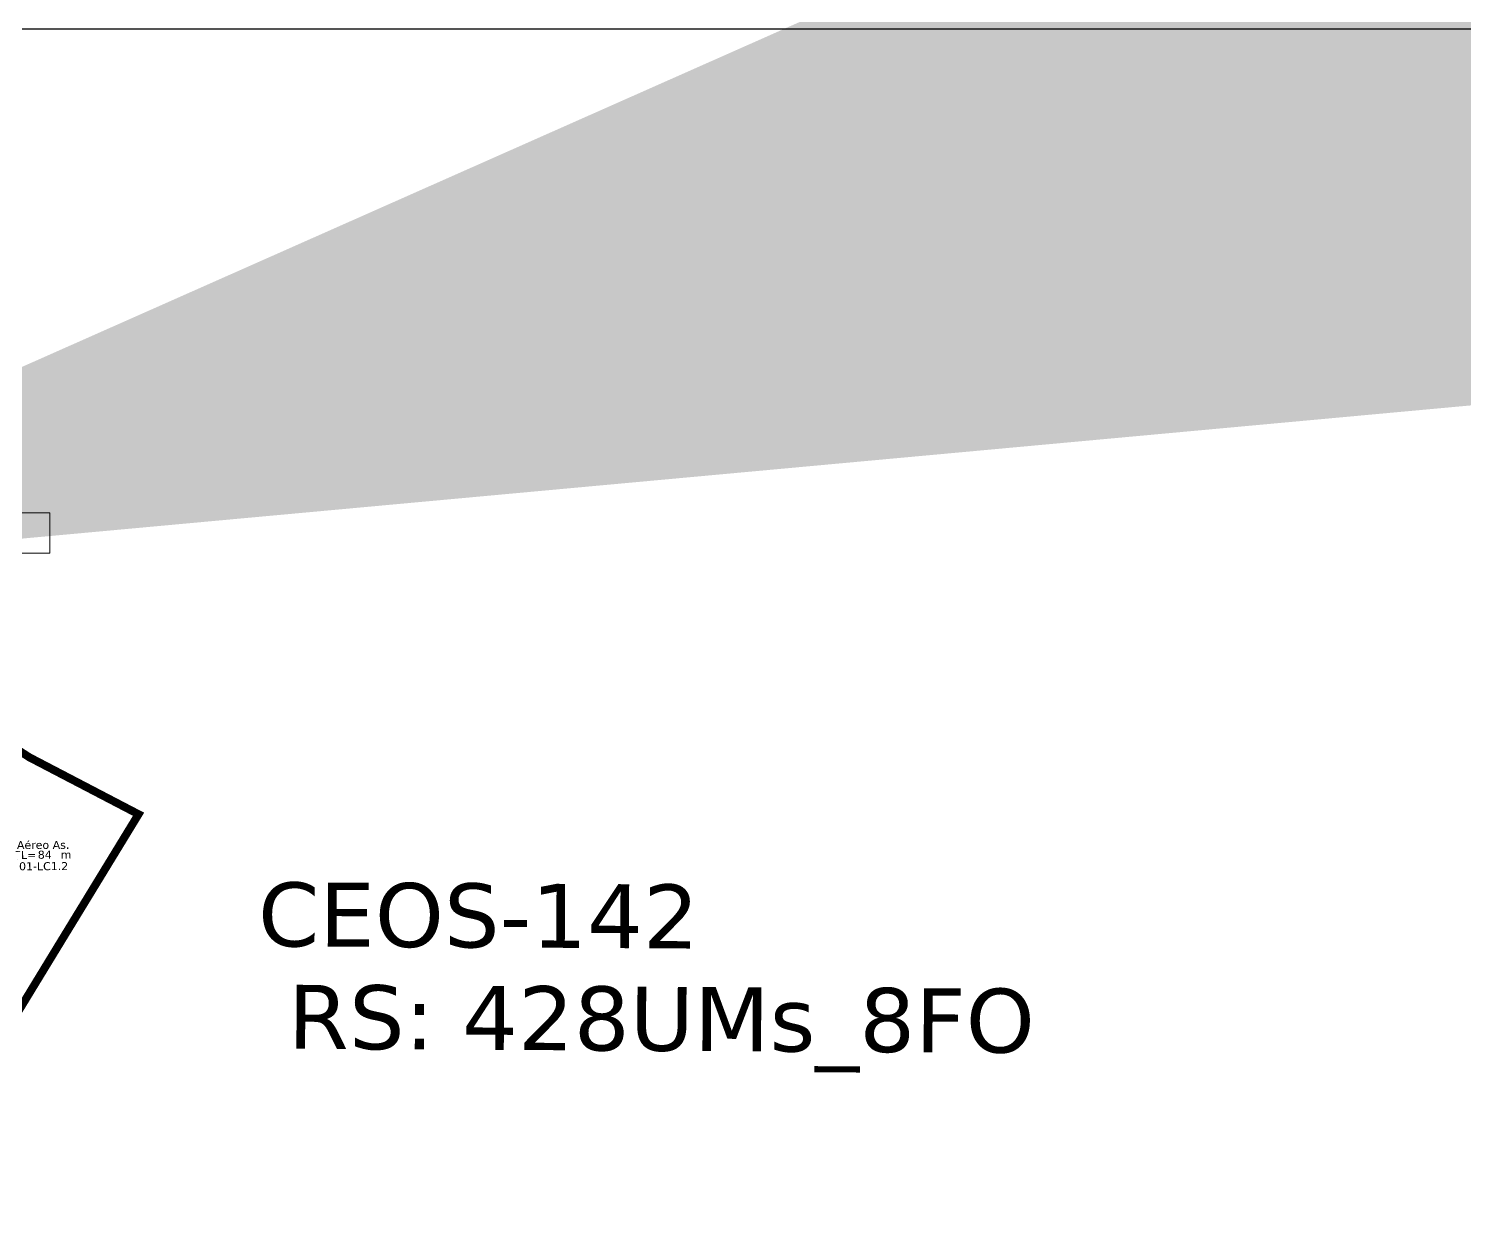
# Model space of a CAD drawing. Extents: x 12033 to 28038, y -9425 to 4777.
# Drawn here: x 13820 to 15614, y 3301 to 4777 of the extents above; entities that cross this region are included whole.
import ezdxf
from ezdxf.enums import TextEntityAlignment as Align

# ---------------------------------------------------------------- set-up
doc = ezdxf.new("R2010")
doc.units = ezdxf.units.DM
doc.header["$LTSCALE"] = 5
doc.header["$MEASUREMENT"] = 0
doc.layers.add('10.4-Postes', color=1, linetype='Continuous', lineweight=0)
for name, color, linetype in [('20.8-Legenda', 1, 'Continuous'), ('celulas gpon', 7, 'Continuous'), ('label_cabos', 7, 'Continuous')]:
    doc.layers.add(name, color=color, linetype=linetype)
doc.styles.add('ARIAL', font='arial.ttf')
doc.styles.add('ROMANS', font='romans.shx')
doc.styles.add('siredit', font='verdana.ttf')
doc.dimstyles.new('CL', dxfattribs={"dimtxt": 1, "dimasz": 2, "dimexe": 0.18, "dimexo": 0.0625, "dimgap": 0.09, "dimtad": 0, "dimdec": 0, "dimrnd": 1, "dimzin": 0, "dimdsep": 46, "dimtxsty": 'siredit', "dimblk": 'NONE', "dimcen": 0, "dimse1": 1, "dimse2": 1, "dimsd1": 1, "dimsd2": 1, "dimclrt": 7, "dimadec": 0, "dimazin": 0, "dimtfac": 1, "dimtdec": 0, "dimtofl": 0, "dimtmove": 0, "dimatfit": 3, "dimfxl": 0, "dimtolj": 1, "dimtzin": 0, "dimarcsym": 0})

# ---------------------------------------------------------------- blocks, each defined once
blk = doc.blocks.new('_None')
blk = doc.blocks.new('Inst CB AS CFOA-SM-ASU-120-S-12')
at = {"layer": 'label_cabos', "color": 0, "style": 'siredit'}
for tag, flags, p in [('ID_ATIVIDADE', 3, (1.313585161309568, 2.671720126308649)), ('FATOR', 1, (11.5601203190924, 2.551431588687208))]:
    blk.add_attdef(tag, text='', height=1, rotation=359.6900071930405, dxfattribs=dict(at, flags=flags)).set_placement(p, align=Align.MIDDLE_CENTER)
for tag, p in [('DESTINO_CABO', (3.131368715205234, 1.262430571443581)), ('TIPO_CABO', (1.262291071830923, -0.004590935048270239)), ('CABO', (4.68579783560552, -0.05191046300382141)), ('/', (7.714015827420027, -0.05191046300382141)), ('LANCE', (10.80897846494462, 0.001586114557718954)), ('TIPO_CABO', (13.10817767829267, 1.244845964638766)), ('UND', (15.96399395113023, 0.001586114557718954)), ('FID', (13.14769000608328, -1.414223166462778))]:
    blk.add_attdef(tag, text='', height=1, rotation=359.6900071930405, dxfattribs=at).set_placement(p, align=Align.MIDDLE_CENTER)
blk.add_attdef('QTDE', (12.42874375078654, -0.4746612619691017), '', height=1, rotation=359.6900071930405, dxfattribs=at)
blk = doc.blocks.new('*U85')
at = {"color": 1}
for p, q in [((-3.09167119148199e-06, 6.885519861385816e-06), (2.69167119148199e-06, 1.474480138614182e-06)), ((2.505519861385817e-06, 7.071671191481989e-06), (-2.905519861385817e-06, 1.288328808518009e-06))]:
    blk.add_line(p, q, dxfattribs=at)
at = {"color": 3}
blk.add_lwpolyline([(0.0001694038542829463, 4.832787864481545e-05), (0.0003225072467322695, 4.832787864481545e-05), (0.0003225072467322695, 2.311742004401358e-05), (0.0001694038542829463, 2.311742004401358e-05)], close=True, dxfattribs=at)
at = {"color": 1}
blk.add_circle((-2.000000000000003e-07, 4.179999999999999e-06), 3.96e-06, dxfattribs=at)
at = {"color": 0, "insert": (0.0001910124139143361, 3.963535318217656e-05), "char_height": 6.658498681913157e-06, "width": 0.0001153545411432889, "attachment_point": 1, "style": 'ARIAL'}
blk.add_mtext('{\\C3;IMPLANTAR POSTE 300/8}', dxfattribs=at)
at = {"layer": '10.4-Postes', "lineweight": 0, "style": 'ROMANS', "flags": 3}
for tag, p in [('ID_ATIVIDADE', (-6.758778321825222e-06, -8.632443550720358e-06)), ('QTDE', (-5.977560517020277e-06, -1.403697700010309e-05)), ('FATOR', (-1.889935387461316e-06, -1.133471027541173e-05))]:
    blk.add_attdef(tag, p, '', height=2.085555204e-06, dxfattribs=at)
at = {"layer": '10.4-Postes', "lineweight": 0, "style": 'ROMANS'}
blk.add_attdef('FID', text='', height=5.004247668273674e-06, dxfattribs=at).set_placement((1.898905780552536e-07, -6.077754187291127e-06), align=Align.CENTER)
at = {"color": 3}
blk.add_leader([(-2.000000000000006e-07, 4.179999999999999e-06), (0.0001694038542829463, 4.832787864481545e-05)], dimstyle='CL', override={"dimgap": 0.09, "dimtad": 0}, dxfattribs=at)

msp = doc.modelspace()

# ---------------------------------------------------------------- linework, layer by layer
at = {"layer": 'celulas gpon', "color": 116, "linetype": 'Continuous', "lineweight": 200, "const_width": 10.00000000000048}
msp.add_lwpolyline([(13772.35416013163, 3491.35216196062), (13854.66444934134, 3626.468441085834), (13957.35847817382, 3794.771313266773), (13820.9639186959, 3865.944616673458), (13607.01414045875, 4003.584637297261)], dxfattribs=at)
at = {"layer": 'Defpoints', "color": 3}
msp.add_lwpolyline([(12032.6706959563, 4777.046870337744), (18721.5050824871, 4777.046870337744), (18721.5050824871, -449.8217231687717), (12032.6706959563, -449.8217231687717)], close=True, dxfattribs=at)

# ---------------------------------------------------------------- block references
at = {"layer": '10.4-Postes', "color": 0, "lineweight": 0}
ref = msp.add_blockref('*U85', (13201.62072656441, 4074.939460745025), dxfattribs=dict(at, xscale=1999999.99999932, yscale=1999999.99999932, zscale=1999999.99999932))
ref.add_attrib('FID', 'P-2062', dxfattribs={"lineweight": 0, "height": 10.00849533654395, "style": 'ROMANS'}).set_placement((13157.61769106958, 4076.109649063963), align=Align.CENTER)
at = {"layer": 'label_cabos'}
ref = msp.add_blockref('Inst CB AS CFOA-SM-ASU-120-S-12', (13707.1363149746, 3742.908478332628), dxfattribs=dict(at, xscale=10, yscale=10, zscale=10, rotation=0.4634636605450986))
ref.add_attrib('DESTINO_CABO', 'CDOE-14205', dxfattribs={"color": 0, "height": 10, "rotation": 0.1534708535855892, "style": 'siredit'}).set_placement((13738.34686120736, 3755.785663640071), align=Align.MIDDLE_CENTER)
ref.add_attrib('TIPO_CABO', 'Aéreo As.', dxfattribs={"color": 0, "height": 10, "rotation": 0.1534708535855892, "style": 'siredit'}).set_placement((13838.11310927032, 3756.416835291255), align=Align.MIDDLE_CENTER)
ref.add_attrib('CABO', '12FO', dxfattribs={"color": 0, "height": 10, "rotation": 0.1534708535855892, "style": 'siredit'}).set_placement((13753.9969593228, 3742.768419170696), align=Align.MIDDLE_CENTER)
ref.add_attrib('/', '/', dxfattribs={"color": 0, "height": 10, "rotation": 0.1534708535855892, "style": 'siredit'}).set_placement((13784.27814854306, 3743.013368053306), align=Align.MIDDLE_CENTER)
ref.add_attrib('TIPO_CABO', 'ASU - ', dxfattribs={"color": 0, "height": 10, "rotation": 0.1534708535855892, "style": 'siredit'}).set_placement((13719.75918408364, 3742.964675659258), align=Align.MIDDLE_CENTER)
ref.add_attrib('FID', '01-LC1.2', dxfattribs={"color": 0, "height": 10, "rotation": 0.1534708535855892, "style": 'siredit'}).set_placement((13838.72330849638, 3729.830210013259), align=Align.MIDDLE_CENTER)
ref.add_attrib('LANCE', 'CL=', dxfattribs={"color": 0, "height": 10, "rotation": 0.1534708535855892, "style": 'siredit'}).set_placement((13815.22243511278, 3743.798664091099), align=Align.MIDDLE_CENTER)
ref.add_attrib('QTDE', '84', (13831.45808112921, 3739.167366987038), dxfattribs={"color": 0, "height": 10, "rotation": 0.1534708535855892, "style": 'siredit'})
ref.add_attrib('UND', 'm', dxfattribs={"color": 0, "height": 10, "rotation": 0.1534708535855892, "style": 'siredit'}).set_placement((13866.7709034844, 3744.21564704733), align=Align.MIDDLE_CENTER)

# ---------------------------------------------------------------- texts
at = {"layer": '20.8-Legenda', "color": 116, "style": 'siredit'}
for s, p in [('CEOS-142', (14382.28746535487, 3668.30691701727)), ('RS: 428UMs_8FO', (14610.90656135229, 3539.043775042463))]:
    msp.add_text(s, height=80, rotation=359.6900071930405, dxfattribs=at).set_placement(p, align=Align.MIDDLE_CENTER)

doc.saveas('drawing.dxf')
